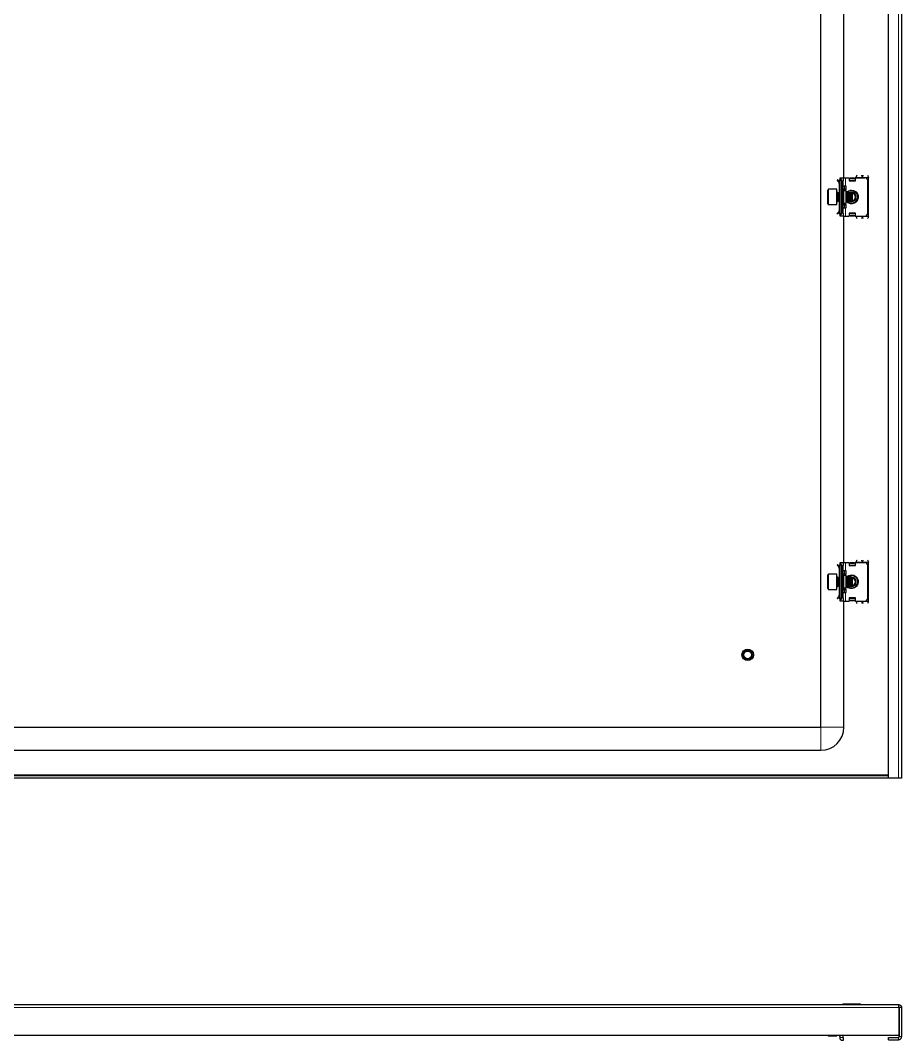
# Model space of a CAD drawing. Header units: millimetres. Extents: x -852 to 2205, y -435 to 1070.
# Drawn here: x 1632 to 2205, y -435 to 228 of the extents above; entities that cross this region are included whole.
import ezdxf

# ---------------------------------------------------------------- set-up
doc = ezdxf.new("R2010")
doc.units = ezdxf.units.MM

msp = doc.modelspace()

# ---------------------------------------------------------------- linework, layer by layer
at = {"color": 7, "linetype": 'Continuous', "lineweight": 25}
for p, q in [((2196.54, -264.66), (2196.54, 890.34)), ((2205.04, 890.34), (2205.04, -264.66)), ((2152.54, -231.66), (2152.54, 857.34)), ((2167.54, 125.34), (2167.54, 500.34)), ((2163.48, 123.98), (2163.12, 123.62)), ((2164.1, 122.65), (2163.12, 123.62)), ((2164.45, 123), (2163.48, 123.98)), ((2164.1, 122.65), (2164.45, 123)), ((2164.54, 123.34), (2164.54, 122.94)), ((2164.54, 121.59), (2165.04, 121.59)), ((2164.54, 121.59), (2164.54, 118.09)), ((2164.83, 124.05), (2165.04, 124.25)), ((2165.04, 125.34), (2167.04, 125.34)), ((2165.04, 125.07), (2165.04, 125.34)), ((2165.04, 100.61), (2165.04, 125.07)), ((2166.04, 123.34), (2166.04, 102.34)), ((2167.04, 125.34), (2167.04, 123.34)), ((2167.04, 125.34), (2168.54, 125.34)), ((2167.04, 102.34), (2167.04, 123.34)), ((2168.54, 119.84), (2167.04, 119.84)), ((2168.54, 125.34), (2171.04, 125.34)), ((2169.04, 119.84), (2168.54, 119.84)), ((2169.04, 117.84), (2169.04, 119.84)), ((2171.04, 125.34), (2171.04, 123.34)), ((2171.04, 123.34), (2175.04, 123.34)), ((2171.29, 124.96), (2171.79, 125.31)), ((2171.79, 124.96), (2171.29, 124.61)), ((2171.29, 124.61), (2171.29, 124.96)), ((2171.29, 123.69), (2171.29, 124.61)), ((2171.29, 123.34), (2171.29, 123.69)), ((2171.79, 125.31), (2171.79, 124.96)), ((2171.79, 125.31), (2174.29, 125.31)), ((2171.79, 124.96), (2174.29, 124.96)), ((2174.29, 124.96), (2174.29, 125.31)), ((2174.29, 125.31), (2174.79, 124.96)), ((2174.79, 124.61), (2174.29, 124.96)), ((2174.79, 124.96), (2174.79, 124.61)), ((2174.79, 124.61), (2174.79, 123.69)), ((2174.79, 123.69), (2174.79, 123.34)), ((2174.84, 125.22), (2174.84, 123.34)), ((2175.04, 125.22), (2174.84, 125.22)), ((2175.04, 123.34), (2175.04, 125.34)), ((2175.04, 125.34), (2181.04, 125.34)), ((2175.54, 125.34), (2175.54, 125.59)), ((2183.04, 102.34), (2183.04, 123.34)), ((2183.54, 100.09), (2183.54, 125.59)), ((2157.04, 108.44), (2157.04, 117.24)), ((2163.04, 117.84), (2157.64, 117.84)), ((2163.04, 107.84), (2163.04, 117.84)), ((2163.65, 115.84), (2163.29, 115.84)), ((2164.04, 115.28), (2163.65, 115.84)), ((2163.65, 113.98), (2163.65, 115.84)), ((2163.65, 109.84), (2163.65, 113.98)), ((2164.42, 115.84), (2164.04, 115.28)), ((2164.04, 113.77), (2164.04, 115.28)), ((2164.04, 110.39), (2164.04, 113.77)), ((2164.65, 115.84), (2164.42, 115.84)), ((2164.42, 113.98), (2164.42, 115.84)), ((2164.42, 109.84), (2164.42, 113.98)), ((2165.04, 118.09), (2164.54, 118.09)), ((2164.54, 118.09), (2164.54, 115.84)), ((2165.04, 115.28), (2164.65, 115.84)), ((2164.65, 113.98), (2164.65, 115.84)), ((2164.65, 109.84), (2164.65, 113.98)), ((2167.36, 116.87), (2169.04, 117.84)), ((2167.54, 116.97), (2167.54, 118.09)), ((2167.54, 118.09), (2168.04, 118.09)), ((2169.04, 116.84), (2167.54, 116.84)), ((2168.04, 118.09), (2169.04, 118.09)), ((2169.04, 108.84), (2169.04, 116.84)), ((2169.42, 115.84), (2169.04, 115.28)), ((2169.65, 115.84), (2169.42, 115.84)), ((2169.42, 113.98), (2169.42, 115.84)), ((2169.42, 109.84), (2169.42, 113.98)), ((2170.04, 115.28), (2169.65, 115.84)), ((2169.65, 113.98), (2169.65, 115.84)), ((2169.65, 109.84), (2169.65, 113.98)), ((2170.42, 115.84), (2170.04, 115.28)), ((2170.04, 113.77), (2170.04, 115.28)), ((2170.04, 110.39), (2170.04, 113.77)), ((2170.65, 115.84), (2170.42, 115.84)), ((2170.42, 113.98), (2170.42, 115.84)), ((2170.42, 109.84), (2170.42, 113.98)), ((2171.04, 115.28), (2170.65, 115.84)), ((2170.65, 113.98), (2170.65, 115.84)), ((2170.65, 109.84), (2170.65, 113.98)), ((2170.96, 115.39), (2171.21, 115.53)), ((2171.42, 115.84), (2171.04, 115.28)), ((2171.04, 113.77), (2171.04, 115.28)), ((2171.04, 110.39), (2171.04, 113.77)), ((2171.65, 115.84), (2171.42, 115.84)), ((2171.42, 113.98), (2171.42, 115.84)), ((2171.42, 109.84), (2171.42, 113.98)), ((2172.04, 115.28), (2171.65, 115.84)), ((2171.65, 113.98), (2171.65, 115.84)), ((2171.65, 109.84), (2171.65, 113.98)), ((2172.25, 115.58), (2171.87, 115.52)), ((2172.42, 115.84), (2172.04, 115.28)), ((2172.04, 113.77), (2172.04, 115.28)), ((2172.04, 110.39), (2172.04, 113.77)), ((2172.48, 115.84), (2172.42, 115.84)), ((2172.42, 113.98), (2172.42, 115.84)), ((2172.42, 109.84), (2172.42, 113.98)), ((2173.04, 115.28), (2172.48, 115.84)), ((2172.48, 109.84), (2172.48, 115.84)), ((2173.56, 115.4), (2172.73, 115.59)), ((2173.04, 110.39), (2173.04, 115.28)), ((2157.64, 107.84), (2163.04, 107.84)), ((2163.29, 109.84), (2163.65, 109.84)), ((2163.65, 109.84), (2164.04, 110.39)), ((2164.04, 110.39), (2164.42, 109.84)), ((2164.42, 109.84), (2164.65, 109.84)), ((2164.54, 109.84), (2164.54, 107.59)), ((2164.54, 107.59), (2164.54, 104.09)), ((2164.54, 107.59), (2165.04, 107.59)), ((2164.65, 109.84), (2165.04, 110.39)), ((2169.04, 107.84), (2167.36, 108.81)), ((2167.54, 108.84), (2169.04, 108.84)), ((2167.54, 107.59), (2167.54, 108.7)), ((2168.04, 107.59), (2167.54, 107.59)), ((2169.04, 107.59), (2168.04, 107.59)), ((2169.04, 110.39), (2169.42, 109.84)), ((2169.04, 105.84), (2169.04, 107.84)), ((2169.42, 109.84), (2169.65, 109.84)), ((2169.65, 109.84), (2170.04, 110.39)), ((2170.04, 110.39), (2170.42, 109.84)), ((2170.42, 109.84), (2170.65, 109.84)), ((2170.65, 109.84), (2171.04, 110.39)), ((2171.21, 110.15), (2170.96, 110.29)), ((2171.04, 110.39), (2171.42, 109.84)), ((2171.42, 109.84), (2171.65, 109.84)), ((2171.65, 109.84), (2172.04, 110.39)), ((2172.04, 110.39), (2172.42, 109.84)), ((2172.42, 109.84), (2172.48, 109.84)), ((2172.48, 109.84), (2173.04, 110.39)), ((2164.1, 103.03), (2163.12, 102.05)), ((2163.48, 101.7), (2163.12, 102.05)), ((2164.45, 102.67), (2163.48, 101.7)), ((2164.1, 103.03), (2164.45, 102.67)), ((2164.54, 104.09), (2165.04, 104.09)), ((2164.54, 102.34), (2164.54, 102.8)), ((2165.04, 101.42), (2164.83, 101.63)), ((2165.04, 100.34), (2165.04, 100.61)), ((2167.04, 100.34), (2165.04, 100.34)), ((2167.04, 105.84), (2168.54, 105.84)), ((2167.04, 102.34), (2167.04, 100.34)), ((2167.04, 100.34), (2168.54, 100.34)), ((2167.54, -124.66), (2167.54, 100.34)), ((2168.54, 105.84), (2169.04, 105.84)), ((2168.54, 100.34), (2171.04, 100.34)), ((2171.04, 102.34), (2171.04, 100.34)), ((2175.04, 102.34), (2171.04, 102.34)), ((2171.29, 101.99), (2171.29, 102.34)), ((2171.29, 101.07), (2171.29, 101.99)), ((2171.29, 101.07), (2171.79, 100.72)), ((2171.29, 100.72), (2171.29, 101.07)), ((2171.79, 100.36), (2171.29, 100.72)), ((2174.29, 100.72), (2171.79, 100.72)), ((2171.79, 100.72), (2171.79, 100.36)), ((2174.29, 100.36), (2171.79, 100.36)), ((2174.29, 100.72), (2174.79, 101.07)), ((2174.29, 100.36), (2174.29, 100.72)), ((2174.79, 100.72), (2174.29, 100.36)), ((2174.79, 102.34), (2174.79, 101.99)), ((2174.79, 101.99), (2174.79, 101.07)), ((2174.79, 101.07), (2174.79, 100.72)), ((2174.84, 102.34), (2174.84, 100.46)), ((2174.84, 100.46), (2175.04, 100.46)), ((2175.04, 100.34), (2175.04, 102.34)), ((2175.04, 100.34), (2181.04, 100.34)), ((2175.54, 100.09), (2175.54, 100.34)), ((2164.83, -125.95), (2165.04, -125.75)), ((2165.04, -124.66), (2167.04, -124.66)), ((2165.04, -124.93), (2165.04, -124.66)), ((2165.04, -149.39), (2165.04, -124.93)), ((2167.04, -124.66), (2167.04, -126.66)), ((2167.04, -124.66), (2168.54, -124.66)), ((2168.54, -124.66), (2171.04, -124.66)), ((2171.04, -124.66), (2171.04, -126.66)), ((2171.29, -125.04), (2171.79, -124.69)), ((2171.79, -125.04), (2171.29, -125.39)), ((2171.29, -125.39), (2171.29, -125.04)), ((2171.29, -126.31), (2171.29, -125.39)), ((2171.79, -124.69), (2171.79, -125.04)), ((2171.79, -124.69), (2174.29, -124.69)), ((2171.79, -125.04), (2174.29, -125.04)), ((2174.29, -125.04), (2174.29, -124.69)), ((2174.29, -124.69), (2174.79, -125.04)), ((2174.79, -125.39), (2174.29, -125.04)), ((2174.79, -125.04), (2174.79, -125.39)), ((2174.79, -125.39), (2174.79, -126.31)), ((2174.84, -124.78), (2174.84, -126.66)), ((2175.04, -124.78), (2174.84, -124.78)), ((2175.04, -126.66), (2175.04, -124.66)), ((2175.04, -124.66), (2181.04, -124.66)), ((2175.54, -124.66), (2175.54, -124.41)), ((2183.54, -149.91), (2183.54, -124.41)), ((2163.04, -132.16), (2157.64, -132.16)), ((2163.04, -142.16), (2163.04, -132.16)), ((2163.48, -126.02), (2163.12, -126.38)), ((2164.1, -127.35), (2163.12, -126.38)), ((2164.45, -127), (2163.48, -126.02)), ((2164.1, -127.35), (2164.45, -127)), ((2164.54, -126.66), (2164.54, -127.06)), ((2164.54, -128.41), (2165.04, -128.41)), ((2164.54, -128.41), (2164.54, -131.91)), ((2165.04, -131.91), (2164.54, -131.91)), ((2164.54, -131.91), (2164.54, -134.16)), ((2166.04, -126.66), (2166.04, -147.66)), ((2167.04, -147.66), (2167.04, -126.66)), ((2168.54, -130.16), (2167.04, -130.16)), ((2167.36, -133.13), (2169.04, -132.16)), ((2167.54, -133.03), (2167.54, -131.91)), ((2167.54, -131.91), (2168.04, -131.91)), ((2168.04, -131.91), (2169.04, -131.91)), ((2169.04, -130.16), (2168.54, -130.16)), ((2169.04, -132.16), (2169.04, -130.16)), ((2171.04, -126.66), (2175.04, -126.66)), ((2171.29, -126.66), (2171.29, -126.31)), ((2174.79, -126.31), (2174.79, -126.66)), ((2183.04, -147.66), (2183.04, -126.66)), ((2157.04, -141.56), (2157.04, -132.76)), ((2163.65, -134.16), (2163.29, -134.16)), ((2164.04, -134.72), (2163.65, -134.16)), ((2163.65, -136.02), (2163.65, -134.16)), ((2163.65, -140.16), (2163.65, -136.02)), ((2164.42, -134.16), (2164.04, -134.72)), ((2164.04, -136.23), (2164.04, -134.72)), ((2164.04, -139.61), (2164.04, -136.23)), ((2164.65, -134.16), (2164.42, -134.16)), ((2164.42, -136.02), (2164.42, -134.16)), ((2164.42, -140.16), (2164.42, -136.02)), ((2165.04, -134.72), (2164.65, -134.16)), ((2164.65, -136.02), (2164.65, -134.16)), ((2164.65, -140.16), (2164.65, -136.02)), ((2169.04, -133.16), (2167.54, -133.16)), ((2169.04, -141.16), (2169.04, -133.16)), ((2169.42, -134.16), (2169.04, -134.72)), ((2169.65, -134.16), (2169.42, -134.16)), ((2169.42, -136.02), (2169.42, -134.16)), ((2169.42, -140.16), (2169.42, -136.02)), ((2170.04, -134.72), (2169.65, -134.16)), ((2169.65, -136.02), (2169.65, -134.16)), ((2169.65, -140.16), (2169.65, -136.02)), ((2170.42, -134.16), (2170.04, -134.72)), ((2170.04, -136.23), (2170.04, -134.72)), ((2170.04, -139.61), (2170.04, -136.23)), ((2170.65, -134.16), (2170.42, -134.16)), ((2170.42, -136.02), (2170.42, -134.16)), ((2170.42, -140.16), (2170.42, -136.02)), ((2171.04, -134.72), (2170.65, -134.16)), ((2170.65, -136.02), (2170.65, -134.16)), ((2170.65, -140.16), (2170.65, -136.02)), ((2170.96, -134.61), (2171.21, -134.47)), ((2171.42, -134.16), (2171.04, -134.72)), ((2171.04, -136.23), (2171.04, -134.72)), ((2171.04, -139.61), (2171.04, -136.23)), ((2171.65, -134.16), (2171.42, -134.16)), ((2171.42, -136.02), (2171.42, -134.16)), ((2171.42, -140.16), (2171.42, -136.02)), ((2172.04, -134.72), (2171.65, -134.16)), ((2171.65, -136.02), (2171.65, -134.16)), ((2171.65, -140.16), (2171.65, -136.02)), ((2172.25, -134.42), (2171.87, -134.48)), ((2172.42, -134.16), (2172.04, -134.72)), ((2172.04, -136.23), (2172.04, -134.72)), ((2172.04, -139.61), (2172.04, -136.23)), ((2172.48, -134.16), (2172.42, -134.16)), ((2172.42, -136.02), (2172.42, -134.16)), ((2172.42, -140.16), (2172.42, -136.02)), ((2173.04, -134.72), (2172.48, -134.16)), ((2172.48, -140.16), (2172.48, -134.16)), ((2173.56, -134.6), (2172.73, -134.41)), ((2173.04, -139.61), (2173.04, -134.72)), ((2157.64, -142.16), (2163.04, -142.16)), ((2163.29, -140.16), (2163.65, -140.16)), ((2163.65, -140.16), (2164.04, -139.61)), ((2164.04, -139.61), (2164.42, -140.16)), ((2164.42, -140.16), (2164.65, -140.16)), ((2164.54, -140.16), (2164.54, -142.41)), ((2164.54, -142.41), (2164.54, -145.91)), ((2164.54, -142.41), (2165.04, -142.41)), ((2164.65, -140.16), (2165.04, -139.61)), ((2167.04, -144.16), (2168.54, -144.16)), ((2169.04, -142.16), (2167.36, -141.19)), ((2167.54, -141.16), (2169.04, -141.16)), ((2167.54, -142.41), (2167.54, -141.3)), ((2168.04, -142.41), (2167.54, -142.41)), ((2169.04, -142.41), (2168.04, -142.41)), ((2168.54, -144.16), (2169.04, -144.16)), ((2169.04, -139.61), (2169.42, -140.16)), ((2169.04, -144.16), (2169.04, -142.16)), ((2169.42, -140.16), (2169.65, -140.16)), ((2169.65, -140.16), (2170.04, -139.61)), ((2170.04, -139.61), (2170.42, -140.16)), ((2170.42, -140.16), (2170.65, -140.16)), ((2170.65, -140.16), (2171.04, -139.61)), ((2171.21, -139.85), (2170.96, -139.71)), ((2171.04, -139.61), (2171.42, -140.16)), ((2171.42, -140.16), (2171.65, -140.16)), ((2171.65, -140.16), (2172.04, -139.61)), ((2172.04, -139.61), (2172.42, -140.16)), ((2172.42, -140.16), (2172.48, -140.16)), ((2172.48, -140.16), (2173.04, -139.61)), ((2164.1, -146.97), (2163.12, -147.95)), ((2163.48, -148.3), (2163.12, -147.95)), ((2164.45, -147.33), (2163.48, -148.3)), ((2164.1, -146.97), (2164.45, -147.33)), ((2164.54, -145.91), (2165.04, -145.91)), ((2164.54, -147.66), (2164.54, -147.2)), ((2165.04, -148.58), (2164.83, -148.37)), ((2165.04, -149.66), (2165.04, -149.39)), ((2167.04, -149.66), (2165.04, -149.66)), ((2167.04, -147.66), (2167.04, -149.66)), ((2167.04, -149.66), (2168.54, -149.66)), ((2167.54, -231.66), (2167.54, -149.66)), ((2168.54, -149.66), (2171.04, -149.66)), ((2175.04, -147.66), (2171.04, -147.66)), ((2171.04, -147.66), (2171.04, -149.66)), ((2171.29, -148.01), (2171.29, -147.66)), ((2171.29, -148.93), (2171.29, -148.01)), ((2171.29, -149.28), (2171.29, -148.93)), ((2171.29, -148.93), (2171.79, -149.28)), ((2171.79, -149.64), (2171.29, -149.28)), ((2171.79, -149.28), (2171.79, -149.64)), ((2174.29, -149.28), (2171.79, -149.28)), ((2174.29, -149.64), (2171.79, -149.64)), ((2174.29, -149.28), (2174.79, -148.93)), ((2174.29, -149.64), (2174.29, -149.28)), ((2174.79, -149.28), (2174.29, -149.64)), ((2174.79, -147.66), (2174.79, -148.01)), ((2174.79, -148.01), (2174.79, -148.93)), ((2174.79, -148.93), (2174.79, -149.28)), ((2174.84, -147.66), (2174.84, -149.54)), ((2174.84, -149.54), (2175.04, -149.54)), ((2175.04, -149.66), (2175.04, -147.66)), ((2175.04, -149.66), (2181.04, -149.66)), ((2175.54, -149.91), (2175.54, -149.66)), ((1063.54, -231.66), (2152.54, -231.66)), ((1620.54, -246.66), (2152.54, -246.66)), ((2196.54, -263.16), (1019.54, -263.16)), ((2196.54, -264.66), (1019.54, -264.66)), ((2202.94, -264.66), (2196.54, -264.66)), ((2205.04, -264.66), (2202.94, -264.66)), ((1013.14, -411.75), (2202.94, -411.75)), ((2166.75, -411.45), (2166.75, -411.75)), ((2166.75, -411.45), (2177.91, -411.45)), ((2177.91, -411.45), (2178.32, -411.45)), ((2178.32, -411.75), (2178.32, -411.45)), ((2203.34, -413.85), (2203.34, -431.75)), ((2205.04, -413.85), (2203.54, -413.85)), ((2203.54, -413.85), (2203.54, -432.65)), ((2205.04, -413.85), (2205.04, -432.65)), ((1012.74, -431.75), (2203.34, -431.75)), ((2157.64, -432.25), (2163.04, -432.25)), ((2163.04, -432.25), (2163.04, -431.75)), ((2164.54, -432.25), (2165.04, -432.25)), ((2165.04, -433.25), (2165.04, -431.75)), ((2165.04, -434.25), (2165.04, -433.25)), ((2165.04, -434.25), (2166.04, -435.25)), ((2167.04, -435.25), (2166.04, -435.25)), ((2167.04, -433.25), (2167.04, -431.75)), ((2167.04, -433.25), (2167.04, -435.25)), ((2196.54, -433.25), (2202.94, -433.25)), ((2196.54, -434.75), (2196.54, -433.25)), ((2196.54, -434.75), (2202.94, -434.75))]:
    msp.add_line(p, q, dxfattribs=at)
at = {"color": 8, "linetype": 'Continuous', "lineweight": 18}
for p, q in [((2202.94, 890.34), (2202.94, -264.66)), ((2165.04, 123.34), (2164.54, 123.34)), ((2165.04, 123.84), (2164.83, 124.05)), ((2167.04, 123.34), (2166.04, 123.34)), ((2168.04, 118.09), (2168.04, 119.84)), ((2168.54, 119.84), (2168.54, 125.34)), ((2174.79, 123.69), (2171.29, 123.69)), ((2175.54, 125.59), (2179.54, 125.59)), ((2183.54, 125.59), (2179.54, 125.59)), ((2157.64, 117.84), (2157.64, 107.84)), ((2163.29, 115.84), (2163.29, 110.07)), ((2167.54, 116.84), (2167.54, 108.84)), ((2163.29, 110.07), (2163.29, 109.84)), ((2168.04, 105.84), (2168.04, 107.59)), ((2165.04, 102.34), (2164.54, 102.34)), ((2165.04, 101.84), (2164.83, 101.63)), ((2166.04, 102.34), (2167.04, 102.34)), ((2168.54, 100.34), (2168.54, 105.84)), ((2171.29, 101.99), (2174.79, 101.99)), ((2179.54, 100.09), (2175.54, 100.09)), ((2183.54, 100.09), (2179.54, 100.09)), ((2168.54, -130.16), (2168.54, -124.66)), ((2175.54, -124.41), (2179.54, -124.41)), ((2183.54, -124.41), (2179.54, -124.41)), ((2157.64, -132.16), (2157.64, -142.16)), ((2165.04, -126.66), (2164.54, -126.66)), ((2165.04, -126.16), (2164.83, -125.95)), ((2167.04, -126.66), (2166.04, -126.66)), ((2168.04, -131.91), (2168.04, -130.16)), ((2174.79, -126.31), (2171.29, -126.31)), ((2163.29, -134.16), (2163.29, -139.93)), ((2167.54, -133.16), (2167.54, -141.16)), ((2163.29, -139.93), (2163.29, -140.16)), ((2168.04, -144.16), (2168.04, -142.41)), ((2168.54, -149.66), (2168.54, -144.16)), ((2165.04, -147.66), (2164.54, -147.66)), ((2165.04, -148.16), (2164.83, -148.37)), ((2166.04, -147.66), (2167.04, -147.66)), ((2171.29, -148.01), (2174.79, -148.01)), ((2179.54, -149.91), (2175.54, -149.91)), ((2183.54, -149.91), (2179.54, -149.91)), ((2152.54, -231.66), (2167.54, -231.66)), ((2152.54, -231.66), (2152.54, -246.66)), ((2196.54, -262.56), (1019.54, -262.56)), ((1012.74, -413.85), (2203.34, -413.85)), ((2157.64, -431.75), (2157.64, -432.25)), ((2165.04, -433.25), (2167.04, -433.25)), ((2202.94, -433.25), (2202.94, -434.75)), ((2203.54, -432.65), (2205.04, -432.65))]:
    msp.add_line(p, q, dxfattribs=at)
at = {"color": 7, "linetype": 'Continuous', "lineweight": 25, "flags": 128}
for points in [[(2171.87, 110.16), (2172, 110.13), (2172.25, 110.09)], [(2171.87, -139.84), (2172, -139.87), (2172.25, -139.91)]]:
    msp.add_lwpolyline(points, dxfattribs=at)
at = {"color": 7, "linetype": 'Continuous', "lineweight": 25}
for radius in [3.75, 3, 2.5]:
    msp.add_circle((2105.04, -184.66), radius, dxfattribs=at)
for centre, radius, start, end in [((2165.54, 123.34), 1, 135, 180), ((2164.04, 123.34), 2, 0, 60), ((2181.04, 123.34), 2, 0, 90), ((2157.64, 117.24), 0.6, 90, 180), ((2163.29, 116.09), 0.25, 180, 270), ((2167.54, 117.34), 0.5, 180, 270), ((2172.54, 112.84), 4, 90, 134.28235), ((2172.54, 112.84), 4, 225.71765, 90), ((2172.54, 112.84), 3, 254.33161, 105.66839), ((2172.54, 112.84), 2.76, 274.01261, 68.2426), ((2172.54, 112.84), 2.45, 281.79772, 78.20228), ((2157.64, 108.44), 0.6, 180, 270), ((2163.29, 109.59), 0.25, 90, 180), ((2167.54, 108.34), 0.5, 90, 180), ((2165.54, 102.34), 1, 180, 225), ((2164.04, 102.34), 2, 300, 0), ((2181.04, 102.34), 2, 270, 0), ((2164.04, -126.66), 2, 0, 60), ((2181.04, -126.66), 2, 0, 90), ((2157.64, -132.76), 0.6, 90, 180), ((2165.54, -126.66), 1, 135, 180), ((2163.29, -133.91), 0.25, 180, 270), ((2167.54, -132.66), 0.5, 180, 270), ((2172.54, -137.16), 4, 90, 134.28235), ((2172.54, -137.16), 4, 225.71765, 90), ((2172.54, -137.16), 3, 254.33161, 105.66839), ((2172.54, -137.16), 2.76, 274.01261, 68.2426), ((2172.54, -137.16), 2.45, 281.79772, 78.20228), ((2157.64, -141.56), 0.6, 180, 270), ((2163.29, -140.41), 0.25, 90, 180), ((2167.54, -141.66), 0.5, 90, 180), ((2165.54, -147.66), 1, 180, 225), ((2164.04, -147.66), 2, 300, 0), ((2181.04, -147.66), 2, 270, 0), ((2152.54, -231.66), 15, 270, 0), ((2157.64, -431.65), 0.6, 189.59407, 270), ((2202.94, -432.65), 0.6, 270, 0), ((2202.94, -432.65), 2.1, 270, 0)]:
    msp.add_arc(centre, radius, start, end, dxfattribs=at)
at = {"color": 8, "linetype": 'Continuous', "lineweight": 18}
for centre, start, end in [((2172.54, 112.84), 218.94244, 90), ((2172.54, 112.84), 90, 141.05756), ((2172.54, -137.16), 218.94244, 90), ((2172.54, -137.16), 90, 141.05756)]:
    msp.add_arc(centre, 4.5, start, end, dxfattribs=at)
at = {"color": 7, "linetype": 'Continuous', "lineweight": 25}
for points, knots in [([(2175.54, 125.59), (2175.58, 125.71), (2175.68, 125.95), (2175.82, 126.3), (2175.97, 126.63), (2176.06, 126.82), (2176.11, 126.91)], [0, 0, 0, 0, 0.247454, 0.50208, 0.749534, 1, 1, 1, 1]), ([(2178.96, 126.9), (2179.04, 126.74), (2179.22, 126.4), (2179.41, 125.91), (2179.52, 125.63), (2179.54, 125.59)], [0, 0, 0, 0, 0.415483, 0.917152, 1, 1, 1, 1]), ([(2179.54, 125.59), (2179.63, 125.83), (2179.82, 126.32), (2180.01, 126.71), (2180.11, 126.91)], [0, 0, 0, 0, 0.502065, 1, 1, 1, 1]), ([(2182.96, 126.9), (2183.04, 126.74), (2183.22, 126.4), (2183.41, 125.91), (2183.52, 125.63), (2183.54, 125.59)], [0, 0, 0, 0, 0.415483, 0.917152, 1, 1, 1, 1]), ([(2164.54, 121.59), (2164.52, 121.78), (2164.48, 122.07), (2164.3, 122.42), (2164.16, 122.57), (2164.1, 122.65)], [0, 0, 0, 0, 0.4850424, 0.7384039, 1, 1, 1, 1]), ([(2165.04, 121.59), (2165.01, 121.83), (2164.96, 122.31), (2164.67, 122.77), (2164.48, 122.97), (2164.45, 123)], [0, 0, 0, 0, 0.461863, 0.923726, 1, 1, 1, 1]), ([(2164.1, 103.03), (2164.22, 103.18), (2164.4, 103.41), (2164.52, 103.78), (2164.53, 103.99), (2164.54, 104.09)], [0, 0, 0, 0, 0.485042, 0.738404, 1, 1, 1, 1]), ([(2164.45, 102.67), (2164.6, 102.86), (2164.91, 103.24), (2165.03, 103.77), (2165.04, 104.05), (2165.04, 104.09)], [0, 0, 0, 0, 0.461863, 0.923726, 1, 1, 1, 1]), ([(2176.11, 98.78), (2176.03, 98.93), (2175.85, 99.28), (2175.66, 99.77), (2175.55, 100.05), (2175.54, 100.09)], [0, 0, 0, 0, 0.415483, 0.917152, 1, 1, 1, 1]), ([(2179.54, 100.09), (2179.44, 99.84), (2179.25, 99.36), (2179.06, 98.96), (2178.96, 98.77)], [0, 0, 0, 0, 0.502065, 1, 1, 1, 1]), ([(2180.11, 98.78), (2180.03, 98.93), (2179.85, 99.28), (2179.66, 99.77), (2179.55, 100.05), (2179.54, 100.09)], [0, 0, 0, 0, 0.4154826, 0.9171518, 1, 1, 1, 1]), ([(2183.54, 100.09), (2183.44, 99.84), (2183.25, 99.36), (2183.06, 98.96), (2182.96, 98.77)], [0, 0, 0, 0, 0.5020654, 1, 1, 1, 1]), ([(2175.54, -124.41), (2175.58, -124.29), (2175.68, -124.05), (2175.82, -123.7), (2175.97, -123.37), (2176.06, -123.18), (2176.11, -123.09)], [0, 0, 0, 0, 0.247454, 0.50208, 0.749534, 1, 1, 1, 1]), ([(2178.96, -123.1), (2179.04, -123.26), (2179.22, -123.6), (2179.41, -124.09), (2179.52, -124.37), (2179.54, -124.41)], [0, 0, 0, 0, 0.415483, 0.917152, 1, 1, 1, 1]), ([(2179.54, -124.41), (2179.63, -124.17), (2179.82, -123.68), (2180.01, -123.29), (2180.11, -123.09)], [0, 0, 0, 0, 0.502065, 1, 1, 1, 1]), ([(2182.96, -123.1), (2183.04, -123.26), (2183.22, -123.6), (2183.41, -124.09), (2183.52, -124.37), (2183.54, -124.41)], [0, 0, 0, 0, 0.415483, 0.917152, 1, 1, 1, 1]), ([(2164.54, -128.41), (2164.52, -128.22), (2164.48, -127.93), (2164.3, -127.58), (2164.16, -127.43), (2164.1, -127.35)], [0, 0, 0, 0, 0.4850424, 0.7384039, 1, 1, 1, 1]), ([(2165.04, -128.41), (2165.01, -128.17), (2164.96, -127.69), (2164.67, -127.23), (2164.48, -127.03), (2164.45, -127)], [0, 0, 0, 0, 0.461863, 0.923726, 1, 1, 1, 1]), ([(2164.1, -146.97), (2164.22, -146.82), (2164.4, -146.59), (2164.52, -146.22), (2164.53, -146.01), (2164.54, -145.91)], [0, 0, 0, 0, 0.485042, 0.738404, 1, 1, 1, 1]), ([(2164.45, -147.33), (2164.6, -147.14), (2164.91, -146.76), (2165.03, -146.23), (2165.04, -145.95), (2165.04, -145.91)], [0, 0, 0, 0, 0.461863, 0.923726, 1, 1, 1, 1]), ([(2176.11, -151.22), (2176.03, -151.07), (2175.85, -150.72), (2175.66, -150.23), (2175.55, -149.95), (2175.54, -149.91)], [0, 0, 0, 0, 0.415483, 0.917152, 1, 1, 1, 1]), ([(2179.54, -149.91), (2179.44, -150.16), (2179.25, -150.64), (2179.06, -151.04), (2178.96, -151.23)], [0, 0, 0, 0, 0.502065, 1, 1, 1, 1]), ([(2180.11, -151.22), (2180.03, -151.07), (2179.85, -150.72), (2179.66, -150.23), (2179.55, -149.95), (2179.54, -149.91)], [0, 0, 0, 0, 0.415483, 0.917152, 1, 1, 1, 1]), ([(2183.54, -149.91), (2183.44, -150.16), (2183.25, -150.64), (2183.06, -151.04), (2182.96, -151.23)], [0, 0, 0, 0, 0.502065, 1, 1, 1, 1]), ([(2202.94, -411.75), (2203.21, -411.75), (2203.48, -411.8), (2204, -412.02), (2204.22, -412.17), (2204.62, -412.56), (2204.77, -412.79), (2204.98, -413.3), (2205.04, -413.57), (2205.04, -413.85)], [0, 0, 0, 0, 0.25, 0.25, 0.5, 0.5, 0.75, 0.75, 1, 1, 1, 1]), ([(2203.34, -413.85), (2203.3, -413.58), (2203.27, -413.3), (2203.2, -412.79), (2203.17, -412.56), (2203.1, -412.17), (2203.07, -412.02), (2203, -411.81), (2202.97, -411.75), (2202.94, -411.75)], [0, 0, 0, 0, 0.25, 0.25, 0.5, 0.5, 0.75, 0.75, 1, 1, 1, 1]), ([(2203.28, -413.37), (2203.31, -413.39), (2203.47, -413.49), (2203.51, -413.69), (2203.54, -413.85)], [0, 0, 0, 0, 0.2077128, 1, 1, 1, 1]), ([(2164.54, -432.25), (2164.51, -432.15), (2164.48, -432), (2164.34, -431.83), (2164.26, -431.76), (2164.24, -431.75)], [0, 0, 0, 0, 0.60297, 0.917931, 1, 1, 1, 1]), ([(2165.04, -432.25), (2165.02, -432.16), (2164.98, -431.99), (2164.73, -431.82), (2164.63, -431.75)], [0, 0, 0, 0, 0.57413, 1, 1, 1, 1])]:
    msp.add_open_spline(points, degree=3, knots=knots, dxfattribs=at)

doc.saveas('drawing.dxf')
